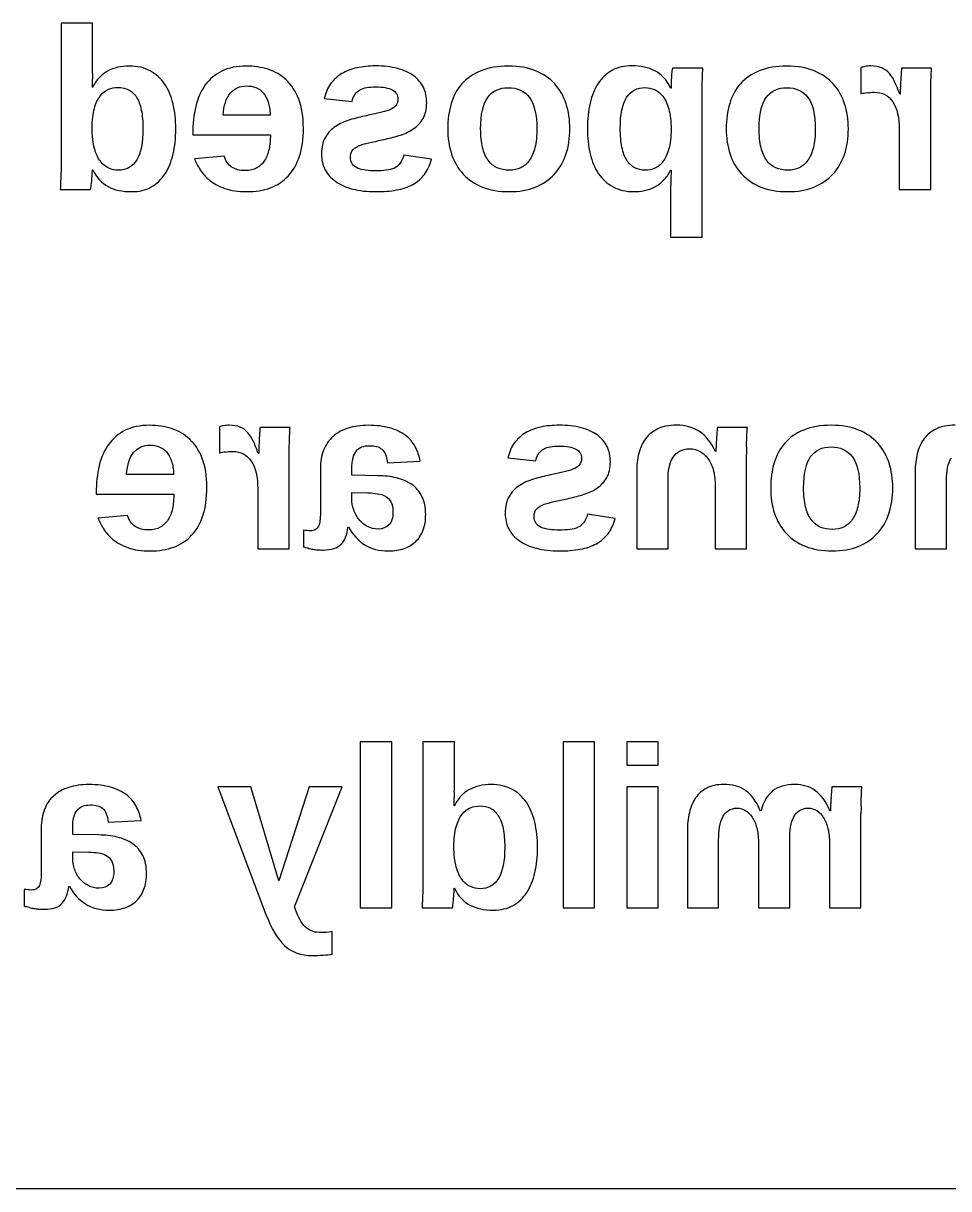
# Model space of a CAD drawing. Header units: millimetres. Extents: x 0 to 290, y 0 to 205.
# Drawn here: x 174.15 to 209.36, y 0 to 44.33 of the extents above; entities that cross this region are included whole.
import ezdxf

# ---------------------------------------------------------------- set-up
doc = ezdxf.new("R2010")
doc.units = ezdxf.units.MM
doc.layers.get('0').update_dxf_attribs({"linetype": 'CONTINUOUS', "true_color": 0x000000})

msp = doc.modelspace()

# ---------------------------------------------------------------- linework, layer by layer
for p, q in [((176.786, 44.334), (175.589, 44.334)), ((175.589, 44.334), (175.589, 39.018)), ((176.786, 42.651), (176.786, 44.334)), ((200.008, 42.622), (198.846, 42.622)), ((206.02, 42.647), (206.02, 41.646)), ((208.707, 42.622), (207.567, 42.622)), ((176.786, 41.893), (176.778, 41.893)), ((198.795, 41.872), (198.778, 41.872)), ((185.601, 41.467), (186.662, 41.357)), ((199.974, 36.204), (199.974, 41.561)), ((207.511, 41.638), (207.494, 41.638)), ((208.673, 38.014), (208.673, 41.539)), ((183.542, 40.837), (181.754, 40.837)), ((180.595, 40.122), (180.595, 40.087)), ((180.595, 40.087), (183.55, 40.087)), ((207.477, 40.275), (207.477, 38.014)), ((181.792, 39.279), (180.663, 39.181)), ((189.681, 39.163), (188.63, 39.321)), ((176.778, 38.763), (176.794, 38.763)), ((198.778, 38.746), (198.803, 38.746)), ((175.555, 38.014), (176.713, 38.014)), ((198.778, 37.971), (198.778, 36.204)), ((207.477, 38.014), (208.673, 38.014)), ((198.778, 36.204), (199.974, 36.204)), ((181.614, 28.981), (181.614, 27.979)), ((184.3, 28.955), (183.16, 28.955)), ((201.699, 28.955), (200.558, 28.955)), ((183.105, 27.971), (183.087, 27.971)), ((200.503, 28.039), (200.485, 28.039)), ((184.267, 24.347), (184.267, 27.873)), ((188.004, 27.613), (189.252, 27.673)), ((192.59, 27.8), (193.65, 27.69)), ((201.665, 24.347), (201.665, 27.924)), ((179.869, 27.171), (178.081, 27.171)), ((185.453, 27.387), (185.453, 25.709)), ((186.65, 27.141), (186.65, 27.375)), ((187.642, 27.124), (186.65, 27.141)), ((197.487, 27.273), (197.487, 24.347)), ((208.083, 27.273), (208.083, 24.347)), ((183.07, 26.609), (183.07, 24.347)), ((198.68, 24.347), (198.68, 26.932)), ((200.468, 26.817), (200.468, 24.347)), ((209.275, 24.347), (209.275, 26.932)), ((176.922, 26.455), (176.922, 26.421)), ((176.922, 26.421), (179.877, 26.421)), ((186.65, 26.481), (187.263, 26.472)), ((186.65, 26.246), (186.65, 26.481)), ((178.119, 25.612), (176.99, 25.514)), ((196.669, 25.497), (195.618, 25.654)), ((184.81, 25.054), (184.81, 24.406)), ((186.501, 25.169), (186.526, 25.169)), ((183.07, 24.347), (184.267, 24.347)), ((197.487, 24.347), (198.68, 24.347)), ((200.468, 24.347), (201.665, 24.347)), ((208.083, 24.347), (209.275, 24.347)), ((188.166, 17), (186.969, 17)), ((186.969, 17), (186.969, 10.68)), ((188.166, 10.68), (188.166, 17)), ((190.551, 17), (189.354, 17)), ((189.354, 17), (189.354, 11.685)), ((190.551, 15.318), (190.551, 17)), ((195.883, 17), (194.687, 17)), ((194.687, 17), (194.687, 10.68)), ((195.883, 10.68), (195.883, 17)), ((198.304, 17), (197.107, 17)), ((197.107, 17), (197.107, 16.118)), ((198.304, 16.118), (198.304, 17)), ((197.107, 16.118), (198.304, 16.118)), ((182.803, 15.289), (181.551, 15.289)), ((181.551, 15.289), (183.374, 10.437)), ((183.867, 11.706), (182.803, 15.289)), ((185.022, 15.289), (183.867, 11.706)), ((184.464, 10.727), (186.286, 15.289)), ((186.286, 15.289), (185.022, 15.289)), ((198.304, 15.289), (197.107, 15.289)), ((197.107, 15.289), (197.107, 10.68)), ((198.304, 10.68), (198.304, 15.289)), ((206.055, 15.289), (204.915, 15.289)), ((190.551, 14.56), (190.543, 14.56)), ((202.219, 14.373), (202.193, 14.373)), ((204.859, 14.373), (204.842, 14.373)), ((206.021, 10.68), (206.021, 14.257)), ((177.383, 13.947), (178.631, 14.006)), ((174.832, 13.721), (174.832, 12.043)), ((176.029, 13.475), (176.029, 13.709)), ((177.021, 13.457), (176.029, 13.475)), ((199.416, 13.606), (199.416, 10.68)), ((200.605, 10.68), (200.605, 13.265)), ((202.121, 13.206), (202.121, 10.68)), ((203.309, 10.68), (203.309, 13.265)), ((204.825, 13.151), (204.825, 10.68)), ((176.029, 12.814), (176.642, 12.805)), ((176.029, 12.579), (176.029, 12.814)), ((174.189, 11.388), (174.189, 10.74)), ((175.879, 11.502), (175.905, 11.502)), ((190.543, 11.43), (190.559, 11.43)), ((184.541, 10.523), (184.464, 10.727)), ((186.969, 10.68), (188.166, 10.68)), ((189.32, 10.68), (190.478, 10.68)), ((194.687, 10.68), (195.883, 10.68)), ((197.107, 10.68), (198.304, 10.68)), ((199.416, 10.68), (200.605, 10.68)), ((202.121, 10.68), (203.309, 10.68)), ((204.825, 10.68), (206.021, 10.68)), ((185.903, 8.926), (185.903, 9.778)), ((285, 0), (5, 0))]:
    msp.add_line(p, q)
for centre, radius, start, end in [((164.324, 42.656), 12.462, 358.9621, 359.9794), ((189.271, 42.204), 12.489, 178.9632, 179.9807), ((225.603, 41.117), 18.101, 176.6638, 177.6015), ((248.217, 39.813), 40.753, 176.2964, 176.6836), ((206.98, 37.307), 4.443, 99.4193, 102.4732), ((170.935, 38.894), 5.845, 354.491, 356.7116), ((201.196, 27.45), 18.101, 176.6638, 177.6015), ((223.81, 26.146), 40.753, 176.2964, 176.6836), ((215.13, 27.612), 14.636, 176.3566, 177.4264), ((182.573, 23.641), 4.443, 99.4193, 102.4732), ((225.287, 27.92), 23.622, 179.2462, 179.9899), ((177.375, -6.566), 31.853, 76.1479, 76.5017), ((185.447, 26.16), 1.854, 256.1081, 261.4706), ((203.036, 14.871), 12.489, 178.9632, 179.9807), ((178.089, 15.323), 12.462, 358.9621, 359.9794), ((219.487, 13.945), 14.636, 176.3566, 177.4264), ((229.643, 14.253), 23.622, 179.2462, 179.9899), ((184.7, 11.561), 5.845, 354.491, 356.7116), ((166.754, -20.233), 31.853, 76.1479, 76.5017), ((174.825, 12.493), 1.854, 256.1081, 261.4706)]:
    msp.add_arc(centre, radius, start, end)
for points in [[(177.744, 42.66), (177.605, 42.628), (177.475, 42.58), (177.356, 42.515)], [(178.179, 42.707), (178.028, 42.707), (177.883, 42.691), (177.744, 42.66)], [(178.973, 42.528), (178.75, 42.647), (178.485, 42.707), (178.179, 42.707)], [(182.635, 42.707), (182.272, 42.707), (181.962, 42.643), (181.705, 42.517)], [(183.461, 42.583), (183.2, 42.665), (182.925, 42.707), (182.635, 42.707)], [(184.153, 42.18), (183.953, 42.366), (183.722, 42.5), (183.461, 42.583)], [(186.849, 42.641), (186.633, 42.594), (186.44, 42.52), (186.27, 42.419)], [(187.547, 42.711), (187.298, 42.711), (187.065, 42.687), (186.849, 42.641)], [(188.384, 42.615), (188.142, 42.679), (187.863, 42.711), (187.547, 42.711)], [(188.995, 42.338), (188.831, 42.459), (188.627, 42.551), (188.384, 42.615)], [(192.615, 42.707), (192.201, 42.707), (191.848, 42.647), (191.555, 42.528)], [(193.642, 42.528), (193.349, 42.647), (193.007, 42.707), (192.615, 42.707)], [(197.304, 42.72), (197.012, 42.72), (196.759, 42.66), (196.546, 42.541)], [(198.182, 42.524), (197.929, 42.654), (197.637, 42.72), (197.304, 42.72)], [(198.846, 42.622), (198.841, 42.602), (198.834, 42.564), (198.827, 42.507)], [(199.985, 42.192), (199.992, 42.376), (200, 42.52), (200.008, 42.622)], [(203.211, 42.707), (202.797, 42.707), (202.444, 42.647), (202.151, 42.528)], [(204.238, 42.528), (203.945, 42.647), (203.603, 42.707), (203.211, 42.707)], [(206.18, 42.692), (206.11, 42.679), (206.057, 42.664), (206.02, 42.647)], [(206.391, 42.711), (206.32, 42.711), (206.249, 42.704), (206.18, 42.692)], [(206.812, 42.636), (206.699, 42.686), (206.558, 42.711), (206.391, 42.711)], [(207.104, 42.423), (207.024, 42.515), (206.926, 42.586), (206.812, 42.636)], [(207.567, 42.622), (207.561, 42.588), (207.555, 42.529), (207.549, 42.445)], [(208.695, 42.445), (208.698, 42.526), (208.702, 42.585), (208.707, 42.622)], [(176.78, 42.019), (176.781, 42.074), (176.782, 42.137), (176.782, 42.208)], [(177.033, 42.264), (176.936, 42.162), (176.854, 42.038), (176.786, 41.893)], [(177.356, 42.515), (177.237, 42.45), (177.129, 42.366), (177.033, 42.264)], [(179.524, 42.032), (179.379, 42.243), (179.196, 42.409), (178.973, 42.528)], [(181.705, 42.517), (181.448, 42.391), (181.237, 42.214), (181.073, 41.987)], [(184.631, 41.45), (184.513, 41.751), (184.354, 41.994), (184.153, 42.18)], [(186.27, 42.419), (186.099, 42.319), (185.957, 42.19), (185.842, 42.034)], [(189.37, 41.899), (189.285, 42.071), (189.16, 42.217), (188.995, 42.338)], [(191.555, 42.528), (191.263, 42.409), (191.024, 42.243), (190.838, 42.032)], [(194.37, 42.03), (194.177, 42.242), (193.934, 42.409), (193.642, 42.528)], [(196.546, 42.541), (196.333, 42.421), (196.158, 42.256), (196.02, 42.046)], [(198.778, 41.872), (198.633, 42.176), (198.435, 42.393), (198.182, 42.524)], [(198.81, 42.311), (198.805, 42.237), (198.802, 42.16), (198.799, 42.081)], [(198.827, 42.507), (198.82, 42.45), (198.814, 42.385), (198.81, 42.311)], [(199.974, 41.561), (199.974, 41.797), (199.978, 42.007), (199.985, 42.192)], [(202.151, 42.528), (201.859, 42.409), (201.62, 42.243), (201.434, 42.032)], [(204.966, 42.03), (204.773, 42.242), (204.53, 42.409), (204.238, 42.528)], [(207.315, 42.087), (207.255, 42.219), (207.185, 42.331), (207.104, 42.423)], [(208.676, 41.855), (208.677, 41.965), (208.68, 42.071), (208.684, 42.172)], [(208.684, 42.172), (208.689, 42.273), (208.692, 42.364), (208.695, 42.445)], [(176.778, 41.893), (176.778, 41.922), (176.778, 41.964), (176.78, 42.019)], [(177.078, 41.576), (177.17, 41.694), (177.275, 41.776), (177.393, 41.823)], [(177.393, 41.823), (177.511, 41.87), (177.631, 41.893), (177.753, 41.893)], [(177.753, 41.893), (177.906, 41.893), (178.042, 41.863), (178.159, 41.804)], [(178.159, 41.804), (178.277, 41.744), (178.377, 41.65), (178.457, 41.523)], [(179.846, 41.276), (179.776, 41.568), (179.669, 41.82), (179.524, 42.032)], [(181.073, 41.987), (180.908, 41.759), (180.787, 41.488), (180.71, 41.171)], [(181.754, 40.837), (181.776, 41.209), (181.866, 41.488), (182.022, 41.674)], [(182.022, 41.674), (182.178, 41.86), (182.388, 41.952), (182.652, 41.952)], [(182.652, 41.952), (182.774, 41.952), (182.888, 41.932), (182.995, 41.891)], [(182.995, 41.891), (183.102, 41.85), (183.194, 41.785), (183.272, 41.695)], [(183.272, 41.695), (183.35, 41.606), (183.413, 41.49), (183.461, 41.348)], [(185.842, 42.034), (185.727, 41.877), (185.647, 41.688), (185.601, 41.467)], [(186.769, 41.631), (186.82, 41.704), (186.883, 41.761), (186.958, 41.804)], [(186.958, 41.804), (187.033, 41.846), (187.121, 41.875), (187.22, 41.891)], [(187.22, 41.891), (187.319, 41.907), (187.428, 41.915), (187.547, 41.915)], [(187.547, 41.915), (187.831, 41.915), (188.044, 41.878), (188.187, 41.806)], [(188.187, 41.806), (188.329, 41.733), (188.4, 41.612), (188.4, 41.441)], [(189.498, 41.314), (189.498, 41.532), (189.456, 41.728), (189.37, 41.899)], [(190.838, 42.032), (190.652, 41.82), (190.516, 41.569), (190.429, 41.278)], [(191.82, 41.514), (191.998, 41.761), (192.258, 41.885), (192.599, 41.885)], [(192.599, 41.885), (192.95, 41.885), (193.22, 41.76), (193.407, 41.51)], [(194.802, 41.274), (194.707, 41.565), (194.563, 41.817), (194.37, 42.03)], [(196.02, 42.046), (195.883, 41.837), (195.781, 41.586), (195.714, 41.295)], [(197.1, 41.508), (197.259, 41.762), (197.496, 41.889), (197.811, 41.889)], [(197.811, 41.889), (197.93, 41.889), (198.049, 41.864), (198.167, 41.814)], [(198.167, 41.814), (198.284, 41.765), (198.39, 41.68), (198.482, 41.559)], [(198.799, 42.081), (198.796, 42.001), (198.795, 41.932), (198.795, 41.872)], [(201.434, 42.032), (201.248, 41.82), (201.111, 41.569), (201.025, 41.278)], [(202.415, 41.514), (202.594, 41.761), (202.854, 41.885), (203.195, 41.885)], [(203.195, 41.885), (203.546, 41.885), (203.816, 41.76), (204.003, 41.51)], [(205.398, 41.274), (205.303, 41.565), (205.159, 41.817), (204.966, 42.03)], [(206.253, 41.691), (206.331, 41.704), (206.424, 41.71), (206.531, 41.71)], [(206.531, 41.71), (206.83, 41.71), (207.062, 41.59), (207.228, 41.348)], [(207.494, 41.638), (207.434, 41.805), (207.374, 41.955), (207.315, 42.087)], [(207.518, 41.874), (207.514, 41.776), (207.511, 41.698), (207.511, 41.638)], [(208.673, 41.539), (208.673, 41.639), (208.674, 41.744), (208.676, 41.855)], [(176.854, 41.099), (176.911, 41.299), (176.985, 41.458), (177.078, 41.576)], [(178.457, 41.523), (178.538, 41.395), (178.599, 41.232), (178.64, 41.033)], [(179.95, 40.313), (179.95, 40.663), (179.915, 40.984), (179.846, 41.276)], [(183.461, 41.348), (183.51, 41.206), (183.537, 41.036), (183.542, 40.837)], [(184.807, 40.339), (184.807, 40.779), (184.748, 41.149), (184.631, 41.45)], [(186.662, 41.357), (186.682, 41.468), (186.717, 41.559), (186.769, 41.631)], [(188.4, 41.441), (188.4, 41.336), (188.37, 41.253), (188.312, 41.19)], [(189.362, 40.716), (189.453, 40.873), (189.498, 41.072), (189.498, 41.314)], [(190.429, 41.278), (190.342, 40.987), (190.298, 40.668), (190.298, 40.322)], [(191.551, 40.322), (191.551, 40.87), (191.641, 41.267), (191.82, 41.514)], [(193.407, 41.51), (193.595, 41.26), (193.688, 40.864), (193.688, 40.322)], [(194.945, 40.322), (194.945, 40.666), (194.898, 40.983), (194.802, 41.274)], [(195.714, 41.295), (195.647, 41.004), (195.614, 40.685), (195.614, 40.339)], [(196.862, 40.339), (196.862, 40.864), (196.941, 41.254), (197.1, 41.508)], [(198.482, 41.559), (198.574, 41.438), (198.649, 41.277), (198.708, 41.073)], [(201.025, 41.278), (200.938, 40.987), (200.894, 40.668), (200.894, 40.322)], [(202.147, 40.322), (202.147, 40.87), (202.237, 41.267), (202.415, 41.514)], [(204.003, 41.51), (204.19, 41.26), (204.284, 40.864), (204.284, 40.322)], [(205.541, 40.322), (205.541, 40.666), (205.493, 40.983), (205.398, 41.274)], [(207.228, 41.348), (207.394, 41.107), (207.477, 40.75), (207.477, 40.275)], [(176.769, 40.343), (176.769, 40.647), (176.797, 40.899), (176.854, 41.099)], [(178.64, 41.033), (178.681, 40.835), (178.702, 40.595), (178.702, 40.313)], [(180.71, 41.171), (180.633, 40.855), (180.595, 40.505), (180.595, 40.122)], [(187.207, 40.82), (186.994, 40.774), (186.784, 40.721), (186.578, 40.66)], [(187.686, 40.929), (187.54, 40.899), (187.38, 40.863), (187.207, 40.82)], [(188.065, 41.035), (187.958, 40.994), (187.832, 40.959), (187.686, 40.929)], [(188.312, 41.19), (188.254, 41.128), (188.172, 41.076), (188.065, 41.035)], [(198.708, 41.073), (198.766, 40.87), (198.795, 40.614), (198.795, 40.305)], [(186.029, 40.409), (185.869, 40.303), (185.74, 40.166), (185.642, 39.998)], [(186.578, 40.66), (186.373, 40.599), (186.19, 40.515), (186.029, 40.409)], [(189.004, 40.326), (189.152, 40.429), (189.271, 40.558), (189.362, 40.716)], [(176.856, 39.574), (176.798, 39.78), (176.769, 40.036), (176.769, 40.343)], [(178.702, 40.313), (178.702, 39.269), (178.388, 38.746), (177.761, 38.746)], [(179.85, 39.362), (179.917, 39.653), (179.95, 39.97), (179.95, 40.313)], [(183.55, 40.087), (183.55, 39.894), (183.533, 39.715), (183.499, 39.549)], [(184.658, 39.276), (184.758, 39.579), (184.807, 39.933), (184.807, 40.339)], [(185.642, 39.998), (185.544, 39.831), (185.495, 39.618), (185.495, 39.36)], [(187.409, 39.817), (187.572, 39.85), (187.746, 39.888), (187.931, 39.93)], [(187.931, 39.93), (188.124, 39.973), (188.314, 40.024), (188.502, 40.084)], [(188.502, 40.084), (188.689, 40.143), (188.857, 40.224), (189.004, 40.326)], [(190.298, 40.322), (190.298, 39.97), (190.347, 39.648), (190.446, 39.355)], [(191.623, 39.611), (191.575, 39.809), (191.551, 40.046), (191.551, 40.322)], [(193.688, 40.322), (193.688, 40.046), (193.664, 39.809), (193.614, 39.611)], [(194.796, 39.349), (194.896, 39.643), (194.945, 39.967), (194.945, 40.322)], [(195.614, 40.339), (195.614, 39.99), (195.648, 39.668), (195.718, 39.372)], [(196.925, 39.619), (196.883, 39.821), (196.862, 40.061), (196.862, 40.339)], [(198.795, 40.305), (198.795, 40.004), (198.767, 39.753), (198.71, 39.553)], [(200.894, 40.322), (200.894, 39.97), (200.943, 39.648), (201.041, 39.355)], [(202.219, 39.611), (202.171, 39.809), (202.147, 40.046), (202.147, 40.322)], [(204.284, 40.322), (204.284, 40.046), (204.259, 39.809), (204.21, 39.611)], [(205.392, 39.349), (205.491, 39.643), (205.541, 39.967), (205.541, 40.322)], [(177.084, 39.083), (176.99, 39.205), (176.914, 39.368), (176.856, 39.574)], [(183.499, 39.549), (183.465, 39.382), (183.41, 39.239), (183.333, 39.118)], [(186.594, 39.248), (186.594, 39.367), (186.629, 39.462), (186.698, 39.532)], [(186.698, 39.532), (186.768, 39.602), (186.863, 39.659), (186.983, 39.703)], [(186.983, 39.703), (187.104, 39.746), (187.246, 39.785), (187.409, 39.817)], [(191.836, 39.121), (191.742, 39.249), (191.671, 39.412), (191.623, 39.611)], [(193.614, 39.611), (193.565, 39.412), (193.495, 39.249), (193.404, 39.121)], [(197.111, 39.123), (197.03, 39.252), (196.968, 39.418), (196.925, 39.619)], [(198.71, 39.553), (198.653, 39.353), (198.578, 39.194), (198.486, 39.075)], [(202.432, 39.121), (202.338, 39.249), (202.267, 39.412), (202.219, 39.611)], [(204.21, 39.611), (204.161, 39.412), (204.09, 39.249), (203.999, 39.121)], [(175.589, 39.018), (175.589, 38.794), (175.585, 38.595), (175.576, 38.42)], [(177.403, 38.823), (177.284, 38.874), (177.177, 38.961), (177.084, 39.083)], [(179.543, 38.606), (179.681, 38.819), (179.783, 39.071), (179.85, 39.362)], [(180.663, 39.181), (180.714, 39.05), (180.786, 38.911), (180.878, 38.763)], [(182.077, 38.863), (181.944, 38.953), (181.849, 39.092), (181.792, 39.279)], [(183.333, 39.118), (183.257, 38.998), (183.157, 38.903), (183.035, 38.833)], [(184.228, 38.523), (184.415, 38.723), (184.559, 38.974), (184.658, 39.276)], [(185.495, 39.36), (185.495, 39.138), (185.541, 38.939), (185.634, 38.763)], [(186.666, 38.987), (186.618, 39.056), (186.594, 39.143), (186.594, 39.248)], [(188.63, 39.321), (188.595, 39.193), (188.549, 39.09), (188.489, 39.01)], [(189.412, 38.584), (189.532, 38.741), (189.621, 38.934), (189.681, 39.163)], [(190.446, 39.355), (190.544, 39.062), (190.691, 38.81), (190.887, 38.599)], [(192.183, 38.838), (192.045, 38.899), (191.93, 38.993), (191.836, 39.121)], [(193.404, 39.121), (193.313, 38.993), (193.203, 38.899), (193.076, 38.838)], [(194.355, 38.593), (194.55, 38.803), (194.697, 39.055), (194.796, 39.349)], [(195.718, 39.372), (195.787, 39.077), (195.895, 38.823), (196.039, 38.61)], [(197.411, 38.838), (197.292, 38.899), (197.192, 38.994), (197.111, 39.123)], [(198.486, 39.075), (198.394, 38.955), (198.289, 38.871), (198.173, 38.821)], [(201.041, 39.355), (201.139, 39.062), (201.286, 38.81), (201.482, 38.599)], [(202.779, 38.838), (202.641, 38.899), (202.525, 38.993), (202.432, 39.121)], [(203.999, 39.121), (203.909, 38.993), (203.799, 38.899), (203.671, 38.838)], [(204.951, 38.593), (205.145, 38.803), (205.292, 39.055), (205.392, 39.349)], [(176.771, 38.559), (176.776, 38.636), (176.778, 38.704), (176.778, 38.763)], [(176.794, 38.763), (176.933, 38.465), (177.127, 38.252), (177.376, 38.123)], [(177.761, 38.746), (177.642, 38.746), (177.522, 38.772), (177.403, 38.823)], [(179.019, 38.108), (179.231, 38.227), (179.406, 38.393), (179.543, 38.606)], [(180.878, 38.763), (180.971, 38.616), (181.094, 38.48), (181.247, 38.357)], [(182.593, 38.729), (182.382, 38.729), (182.21, 38.774), (182.077, 38.863)], [(183.035, 38.833), (182.913, 38.764), (182.766, 38.729), (182.593, 38.729)], [(185.634, 38.763), (185.726, 38.587), (185.86, 38.437), (186.036, 38.314)], [(186.869, 38.825), (186.782, 38.863), (186.715, 38.917), (186.666, 38.987)], [(187.175, 38.744), (187.057, 38.76), (186.955, 38.787), (186.869, 38.825)], [(187.556, 38.721), (187.42, 38.721), (187.293, 38.729), (187.175, 38.744)], [(187.958, 38.742), (187.84, 38.728), (187.706, 38.721), (187.556, 38.721)], [(188.267, 38.827), (188.179, 38.784), (188.076, 38.756), (187.958, 38.742)], [(188.489, 39.01), (188.429, 38.93), (188.355, 38.869), (188.267, 38.827)], [(188.968, 38.203), (189.145, 38.301), (189.293, 38.428), (189.412, 38.584)], [(190.887, 38.599), (191.082, 38.388), (191.327, 38.224), (191.619, 38.106)], [(192.654, 38.746), (192.478, 38.746), (192.321, 38.777), (192.183, 38.838)], [(193.076, 38.838), (192.948, 38.777), (192.807, 38.746), (192.654, 38.746)], [(193.633, 38.103), (193.92, 38.219), (194.161, 38.382), (194.355, 38.593)], [(196.039, 38.61), (196.184, 38.397), (196.368, 38.23), (196.591, 38.11)], [(197.82, 38.746), (197.667, 38.746), (197.531, 38.777), (197.411, 38.838)], [(198.173, 38.821), (198.057, 38.771), (197.939, 38.746), (197.82, 38.746)], [(198.512, 38.361), (198.616, 38.465), (198.704, 38.593), (198.778, 38.746)], [(198.795, 38.64), (198.792, 38.583), (198.789, 38.517), (198.786, 38.441)], [(198.803, 38.746), (198.801, 38.732), (198.798, 38.697), (198.795, 38.64)], [(201.482, 38.599), (201.678, 38.388), (201.922, 38.224), (202.215, 38.106)], [(203.25, 38.746), (203.073, 38.746), (202.916, 38.777), (202.779, 38.838)], [(203.671, 38.838), (203.544, 38.777), (203.403, 38.746), (203.25, 38.746)], [(204.229, 38.103), (204.516, 38.219), (204.756, 38.382), (204.951, 38.593)], [(175.576, 38.42), (175.568, 38.246), (175.561, 38.11), (175.555, 38.014)], [(176.713, 38.014), (176.719, 38.036), (176.725, 38.077), (176.732, 38.135)], [(176.732, 38.135), (176.739, 38.193), (176.747, 38.259), (176.754, 38.333)], [(181.247, 38.357), (181.4, 38.233), (181.591, 38.131), (181.82, 38.05)], [(183.549, 38.076), (183.814, 38.173), (184.041, 38.322), (184.228, 38.523)], [(186.036, 38.314), (186.212, 38.191), (186.427, 38.096), (186.683, 38.029)], [(188.348, 37.993), (188.584, 38.035), (188.791, 38.106), (188.968, 38.203)], [(198.173, 38.11), (198.296, 38.174), (198.408, 38.258), (198.512, 38.361)], [(198.78, 38.203), (198.778, 38.12), (198.778, 38.042), (198.778, 37.971)], [(198.786, 38.441), (198.783, 38.366), (198.781, 38.287), (198.78, 38.203)], [(177.376, 38.123), (177.624, 37.993), (177.922, 37.929), (178.268, 37.929)], [(178.268, 37.929), (178.557, 37.929), (178.808, 37.988), (179.019, 38.108)], [(181.82, 38.05), (182.048, 37.969), (182.326, 37.929), (182.652, 37.929)], [(182.652, 37.929), (182.985, 37.929), (183.283, 37.978), (183.549, 38.076)], [(186.683, 38.029), (186.938, 37.962), (187.229, 37.929), (187.556, 37.929)], [(187.556, 37.929), (187.849, 37.929), (188.113, 37.95), (188.348, 37.993)], [(191.619, 38.106), (191.911, 37.988), (192.252, 37.929), (192.641, 37.929)], [(192.641, 37.929), (193.015, 37.929), (193.346, 37.987), (193.633, 38.103)], [(196.591, 38.11), (196.814, 37.989), (197.077, 37.929), (197.381, 37.929)], [(197.381, 37.929), (197.517, 37.929), (197.653, 37.943), (197.787, 37.971)], [(197.787, 37.971), (197.922, 38), (198.051, 38.046), (198.173, 38.11)], [(202.215, 38.106), (202.507, 37.988), (202.848, 37.929), (203.237, 37.929)], [(203.237, 37.929), (203.611, 37.929), (203.942, 37.987), (204.229, 38.103)], [(178.032, 28.85), (177.775, 28.724), (177.564, 28.547), (177.4, 28.32)], [(178.962, 29.04), (178.599, 29.04), (178.289, 28.977), (178.032, 28.85)], [(179.788, 28.916), (179.528, 28.999), (179.252, 29.04), (178.962, 29.04)], [(180.48, 28.514), (180.28, 28.7), (180.049, 28.834), (179.788, 28.916)], [(181.773, 29.025), (181.704, 29.013), (181.65, 28.998), (181.614, 28.981)], [(181.985, 29.044), (181.913, 29.044), (181.843, 29.038), (181.773, 29.025)], [(182.406, 28.969), (182.292, 29.019), (182.152, 29.044), (181.985, 29.044)], [(182.697, 28.756), (182.617, 28.849), (182.52, 28.92), (182.406, 28.969)], [(183.16, 28.955), (183.154, 28.921), (183.148, 28.862), (183.143, 28.778)], [(184.288, 28.778), (184.291, 28.859), (184.295, 28.918), (184.3, 28.955)], [(186.505, 28.934), (186.281, 28.863), (186.091, 28.757), (185.935, 28.616)], [(187.271, 29.04), (186.985, 29.04), (186.729, 29.005), (186.505, 28.934)], [(188.096, 28.94), (187.862, 29.007), (187.587, 29.04), (187.271, 29.04)], [(188.687, 28.657), (188.527, 28.779), (188.33, 28.873), (188.096, 28.94)], [(193.838, 28.974), (193.622, 28.927), (193.428, 28.854), (193.258, 28.753)], [(194.536, 29.044), (194.286, 29.044), (194.053, 29.021), (193.838, 28.974)], [(195.373, 28.948), (195.13, 29.012), (194.851, 29.044), (194.536, 29.044)], [(195.984, 28.672), (195.819, 28.792), (195.615, 28.885), (195.373, 28.948)], [(198.298, 28.908), (198.107, 28.818), (197.951, 28.693), (197.83, 28.534)], [(199.004, 29.044), (198.725, 29.044), (198.49, 28.999), (198.298, 28.908)], [(199.876, 28.805), (199.632, 28.965), (199.342, 29.044), (199.004, 29.044)], [(200.558, 28.955), (200.552, 28.921), (200.546, 28.866), (200.541, 28.791)], [(201.686, 28.787), (201.689, 28.862), (201.693, 28.918), (201.699, 28.955)], [(203.842, 28.861), (203.549, 28.742), (203.31, 28.576), (203.124, 28.365)], [(204.901, 29.04), (204.487, 29.04), (204.134, 28.98), (203.842, 28.861)], [(205.928, 28.861), (205.635, 28.98), (205.293, 29.04), (204.901, 29.04)], [(206.656, 28.363), (206.463, 28.576), (206.221, 28.742), (205.928, 28.861)], [(208.894, 28.908), (208.703, 28.818), (208.547, 28.693), (208.426, 28.534)], [(209.599, 29.044), (209.321, 29.044), (209.086, 28.999), (208.894, 28.908)], [(180.958, 27.783), (180.84, 28.084), (180.681, 28.328), (180.48, 28.514)], [(182.908, 28.42), (182.848, 28.552), (182.778, 28.664), (182.697, 28.756)], [(183.087, 27.971), (183.027, 28.139), (182.968, 28.288), (182.908, 28.42)], [(184.269, 28.188), (184.27, 28.299), (184.273, 28.405), (184.277, 28.505)], [(184.277, 28.505), (184.282, 28.606), (184.285, 28.697), (184.288, 28.778)], [(185.935, 28.616), (185.779, 28.476), (185.659, 28.303), (185.577, 28.099)], [(189.064, 28.224), (188.973, 28.391), (188.848, 28.535), (188.687, 28.657)], [(193.258, 28.753), (193.088, 28.652), (192.945, 28.523), (192.83, 28.367)], [(196.359, 28.233), (196.274, 28.404), (196.149, 28.551), (195.984, 28.672)], [(197.83, 28.534), (197.71, 28.374), (197.622, 28.187), (197.568, 27.971)], [(200.485, 28.039), (200.323, 28.391), (200.12, 28.646), (199.876, 28.805)], [(200.541, 28.791), (200.535, 28.716), (200.53, 28.633), (200.524, 28.542)], [(201.667, 28.231), (201.668, 28.335), (201.671, 28.436), (201.676, 28.531)], [(201.676, 28.531), (201.68, 28.626), (201.684, 28.712), (201.686, 28.787)], [(208.426, 28.534), (208.306, 28.374), (208.218, 28.187), (208.164, 27.971)], [(177.4, 28.32), (177.235, 28.093), (177.114, 27.821), (177.037, 27.504)], [(178.081, 27.171), (178.103, 27.543), (178.193, 27.822), (178.349, 28.007)], [(178.349, 28.007), (178.505, 28.193), (178.715, 28.286), (178.979, 28.286)], [(178.979, 28.286), (179.101, 28.286), (179.215, 28.265), (179.322, 28.224)], [(179.322, 28.224), (179.429, 28.184), (179.521, 28.118), (179.599, 28.029)], [(179.599, 28.029), (179.677, 27.939), (179.74, 27.823), (179.788, 27.681)], [(181.846, 28.024), (181.924, 28.037), (182.017, 28.044), (182.125, 28.044)], [(182.125, 28.044), (182.423, 28.044), (182.655, 27.923), (182.821, 27.682)], [(183.111, 28.208), (183.107, 28.11), (183.105, 28.031), (183.105, 27.971)], [(184.267, 27.873), (184.267, 27.972), (184.267, 28.077), (184.269, 28.188)], [(185.577, 28.099), (185.494, 27.894), (185.453, 27.657), (185.453, 27.387)], [(186.694, 27.795), (186.724, 27.907), (186.767, 27.998), (186.824, 28.069)], [(186.824, 28.069), (186.881, 28.14), (186.951, 28.19), (187.035, 28.22)], [(187.035, 28.22), (187.119, 28.25), (187.215, 28.265), (187.322, 28.265)], [(187.322, 28.265), (187.422, 28.265), (187.511, 28.255), (187.589, 28.235)], [(187.589, 28.235), (187.667, 28.215), (187.734, 28.18), (187.791, 28.13)], [(187.791, 28.13), (187.848, 28.081), (187.894, 28.014), (187.929, 27.931)], [(187.929, 27.931), (187.965, 27.847), (187.99, 27.741), (188.004, 27.613)], [(189.252, 27.673), (189.218, 27.874), (189.155, 28.058), (189.064, 28.224)], [(192.83, 28.367), (192.716, 28.211), (192.635, 28.022), (192.59, 27.8)], [(193.65, 27.69), (193.67, 27.801), (193.706, 27.893), (193.757, 27.965)], [(193.757, 27.965), (193.808, 28.037), (193.871, 28.094), (193.946, 28.137)], [(193.946, 28.137), (194.022, 28.18), (194.109, 28.209), (194.208, 28.224)], [(194.208, 28.224), (194.307, 28.24), (194.416, 28.248), (194.536, 28.248)], [(194.536, 28.248), (194.82, 28.248), (195.033, 28.212), (195.175, 28.139)], [(195.175, 28.139), (195.317, 28.067), (195.388, 27.945), (195.388, 27.775)], [(196.486, 27.647), (196.486, 27.866), (196.444, 28.061), (196.359, 28.233)], [(197.568, 27.971), (197.514, 27.755), (197.487, 27.522), (197.487, 27.273)], [(198.863, 27.807), (198.928, 27.914), (199.013, 27.997), (199.118, 28.056)], [(199.118, 28.056), (199.223, 28.116), (199.351, 28.146), (199.501, 28.146)], [(199.501, 28.146), (199.646, 28.146), (199.778, 28.114), (199.896, 28.05)], [(199.896, 28.05), (200.014, 27.986), (200.115, 27.895), (200.2, 27.777)], [(200.509, 28.269), (200.505, 28.178), (200.503, 28.101), (200.503, 28.039)], [(203.124, 28.365), (202.938, 28.153), (202.802, 27.902), (202.715, 27.611)], [(204.106, 27.848), (204.285, 28.095), (204.544, 28.218), (204.885, 28.218)], [(204.885, 28.218), (205.237, 28.218), (205.506, 28.093), (205.693, 27.843)], [(207.088, 27.607), (206.993, 27.898), (206.849, 28.15), (206.656, 28.363)], [(208.164, 27.971), (208.11, 27.755), (208.083, 27.522), (208.083, 27.273)], [(177.037, 27.504), (176.96, 27.188), (176.922, 26.838), (176.922, 26.455)], [(179.788, 27.681), (179.837, 27.539), (179.864, 27.369), (179.869, 27.171)], [(181.134, 26.672), (181.134, 27.112), (181.075, 27.483), (180.958, 27.783)], [(182.821, 27.682), (182.987, 27.441), (183.07, 27.083), (183.07, 26.609)], [(186.65, 27.375), (186.65, 27.543), (186.665, 27.683), (186.694, 27.795)], [(195.3, 27.524), (195.242, 27.462), (195.16, 27.41), (195.053, 27.369)], [(195.388, 27.775), (195.388, 27.67), (195.359, 27.586), (195.3, 27.524)], [(196.35, 27.049), (196.441, 27.207), (196.486, 27.406), (196.486, 27.647)], [(198.722, 27.424), (198.75, 27.573), (198.797, 27.7), (198.863, 27.807)], [(200.2, 27.777), (200.285, 27.66), (200.351, 27.519), (200.398, 27.356)], [(202.715, 27.611), (202.628, 27.32), (202.585, 27.002), (202.585, 26.656)], [(203.838, 26.656), (203.838, 27.203), (203.927, 27.601), (204.106, 27.848)], [(205.693, 27.843), (205.881, 27.593), (205.974, 27.197), (205.974, 26.656)], [(207.231, 26.656), (207.231, 26.999), (207.184, 27.316), (207.088, 27.607)], [(209.318, 27.424), (209.346, 27.573), (209.393, 27.7), (209.458, 27.807)], [(188.348, 27.041), (188.127, 27.093), (187.892, 27.121), (187.642, 27.124)], [(194.195, 27.153), (193.982, 27.108), (193.772, 27.054), (193.567, 26.993)], [(194.674, 27.262), (194.528, 27.233), (194.368, 27.196), (194.195, 27.153)], [(195.053, 27.369), (194.947, 27.327), (194.82, 27.292), (194.674, 27.262)], [(195.992, 26.66), (196.14, 26.762), (196.259, 26.892), (196.35, 27.049)], [(198.68, 26.932), (198.68, 27.111), (198.694, 27.275), (198.722, 27.424)], [(200.398, 27.356), (200.445, 27.192), (200.468, 27.013), (200.468, 26.817)], [(209.275, 26.932), (209.275, 27.111), (209.29, 27.275), (209.318, 27.424)], [(180.985, 25.61), (181.085, 25.912), (181.134, 26.266), (181.134, 26.672)], [(188.928, 26.79), (188.763, 26.905), (188.57, 26.989), (188.348, 27.041)], [(189.318, 26.338), (189.223, 26.524), (189.093, 26.674), (188.928, 26.79)], [(193.017, 26.743), (192.857, 26.636), (192.728, 26.499), (192.63, 26.332)], [(193.567, 26.993), (193.361, 26.932), (193.178, 26.849), (193.017, 26.743)], [(195.49, 26.417), (195.677, 26.477), (195.845, 26.558), (195.992, 26.66)], [(202.585, 26.656), (202.585, 26.303), (202.634, 25.981), (202.732, 25.688)], [(203.91, 25.944), (203.862, 26.142), (203.838, 26.38), (203.838, 26.656)], [(205.974, 26.656), (205.974, 26.38), (205.95, 26.142), (205.9, 25.944)], [(207.082, 25.682), (207.182, 25.976), (207.231, 26.301), (207.231, 26.656)], [(179.877, 26.421), (179.877, 26.228), (179.86, 26.048), (179.826, 25.882)], [(186.722, 25.821), (186.674, 25.96), (186.65, 26.101), (186.65, 26.246)], [(187.263, 26.472), (187.391, 26.466), (187.512, 26.456), (187.627, 26.44)], [(187.627, 26.44), (187.742, 26.424), (187.843, 26.392), (187.929, 26.342)], [(187.929, 26.342), (188.016, 26.292), (188.085, 26.221), (188.136, 26.127)], [(189.46, 25.65), (189.46, 25.923), (189.413, 26.152), (189.318, 26.338)], [(192.63, 26.332), (192.532, 26.164), (192.483, 25.951), (192.483, 25.693)], [(194.397, 26.151), (194.56, 26.184), (194.734, 26.221), (194.919, 26.263)], [(194.919, 26.263), (195.112, 26.306), (195.303, 26.357), (195.49, 26.417)], [(179.826, 25.882), (179.792, 25.716), (179.737, 25.572), (179.66, 25.452)], [(186.924, 25.452), (186.838, 25.559), (186.77, 25.682), (186.722, 25.821)], [(188.213, 25.744), (188.213, 25.525), (188.162, 25.363), (188.061, 25.256)], [(188.136, 26.127), (188.187, 26.033), (188.213, 25.906), (188.213, 25.744)], [(193.582, 25.582), (193.582, 25.701), (193.617, 25.795), (193.686, 25.865)], [(193.686, 25.865), (193.756, 25.935), (193.851, 25.992), (193.971, 26.036)], [(193.971, 26.036), (194.092, 26.08), (194.234, 26.118), (194.397, 26.151)], [(204.122, 25.454), (204.028, 25.582), (203.958, 25.745), (203.91, 25.944)], [(205.9, 25.944), (205.851, 25.745), (205.781, 25.582), (205.69, 25.454)], [(176.99, 25.514), (177.041, 25.383), (177.113, 25.244), (177.205, 25.097)], [(178.404, 25.197), (178.271, 25.286), (178.176, 25.425), (178.119, 25.612)], [(179.66, 25.452), (179.584, 25.331), (179.484, 25.236), (179.362, 25.167)], [(180.555, 24.856), (180.742, 25.056), (180.886, 25.308), (180.985, 25.61)], [(185.438, 25.42), (185.429, 25.335), (185.41, 25.263), (185.383, 25.205)], [(185.453, 25.709), (185.453, 25.602), (185.448, 25.505), (185.438, 25.42)], [(187.242, 25.194), (187.117, 25.26), (187.011, 25.346), (186.924, 25.452)], [(189.362, 25.058), (189.428, 25.231), (189.46, 25.429), (189.46, 25.65)], [(192.483, 25.693), (192.483, 25.472), (192.53, 25.273), (192.622, 25.097)], [(193.655, 25.32), (193.606, 25.389), (193.582, 25.477), (193.582, 25.582)], [(193.857, 25.159), (193.77, 25.197), (193.703, 25.25), (193.655, 25.32)], [(195.477, 25.343), (195.418, 25.264), (195.344, 25.203), (195.255, 25.16)], [(195.618, 25.654), (195.584, 25.527), (195.537, 25.423), (195.477, 25.343)], [(196.401, 24.918), (196.52, 25.074), (196.609, 25.267), (196.669, 25.497)], [(202.732, 25.688), (202.83, 25.396), (202.977, 25.144), (203.173, 24.933)], [(204.469, 25.171), (204.331, 25.232), (204.216, 25.327), (204.122, 25.454)], [(205.69, 25.454), (205.599, 25.327), (205.49, 25.232), (205.362, 25.171)], [(206.641, 24.926), (206.836, 25.136), (206.983, 25.388), (207.082, 25.682)], [(177.205, 25.097), (177.298, 24.949), (177.421, 24.814), (177.574, 24.69)], [(178.92, 25.062), (178.709, 25.062), (178.537, 25.107), (178.404, 25.197)], [(179.362, 25.167), (179.24, 25.097), (179.093, 25.062), (178.92, 25.062)], [(179.876, 24.409), (180.141, 24.507), (180.368, 24.656), (180.555, 24.856)], [(185.074, 25.029), (184.983, 25.029), (184.896, 25.037), (184.81, 25.054)], [(185.268, 25.073), (185.218, 25.044), (185.154, 25.029), (185.074, 25.029)], [(185.383, 25.205), (185.355, 25.147), (185.317, 25.103), (185.268, 25.073)], [(186.243, 24.517), (186.386, 24.665), (186.472, 24.882), (186.501, 25.169)], [(186.526, 25.169), (186.685, 24.882), (186.889, 24.659), (187.137, 24.5)], [(187.659, 25.096), (187.505, 25.096), (187.366, 25.129), (187.242, 25.194)], [(188.061, 25.256), (187.96, 25.149), (187.826, 25.096), (187.659, 25.096)], [(189.081, 24.622), (189.203, 24.74), (189.297, 24.885), (189.362, 25.058)], [(192.622, 25.097), (192.714, 24.921), (192.848, 24.771), (193.024, 24.648)], [(194.164, 25.078), (194.046, 25.093), (193.943, 25.12), (193.857, 25.159)], [(194.545, 25.054), (194.408, 25.054), (194.281, 25.062), (194.164, 25.078)], [(194.946, 25.075), (194.828, 25.061), (194.695, 25.054), (194.545, 25.054)], [(195.255, 25.16), (195.167, 25.117), (195.064, 25.089), (194.946, 25.075)], [(195.956, 24.537), (196.133, 24.634), (196.281, 24.761), (196.401, 24.918)], [(203.173, 24.933), (203.369, 24.721), (203.613, 24.557), (203.905, 24.439)], [(204.94, 25.08), (204.764, 25.08), (204.607, 25.11), (204.469, 25.171)], [(205.362, 25.171), (205.234, 25.11), (205.094, 25.08), (204.94, 25.08)], [(205.919, 24.436), (206.206, 24.553), (206.447, 24.716), (206.641, 24.926)], [(177.574, 24.69), (177.727, 24.566), (177.918, 24.464), (178.147, 24.383)], [(178.979, 24.262), (179.312, 24.262), (179.61, 24.311), (179.876, 24.409)], [(185.577, 24.296), (185.877, 24.296), (186.099, 24.37), (186.243, 24.517)], [(187.137, 24.5), (187.385, 24.342), (187.687, 24.262), (188.042, 24.262)], [(188.636, 24.354), (188.811, 24.415), (188.959, 24.504), (189.081, 24.622)], [(193.024, 24.648), (193.2, 24.524), (193.415, 24.429), (193.671, 24.362)], [(195.337, 24.326), (195.572, 24.369), (195.779, 24.439), (195.956, 24.537)], [(203.905, 24.439), (204.197, 24.321), (204.538, 24.262), (204.927, 24.262)], [(204.927, 24.262), (205.302, 24.262), (205.632, 24.32), (205.919, 24.436)], [(178.147, 24.383), (178.375, 24.303), (178.653, 24.262), (178.979, 24.262)], [(185.172, 24.326), (185.229, 24.318), (185.289, 24.31), (185.353, 24.305)], [(185.353, 24.305), (185.417, 24.299), (185.492, 24.296), (185.577, 24.296)], [(188.042, 24.262), (188.263, 24.262), (188.461, 24.293), (188.636, 24.354)], [(193.671, 24.362), (193.926, 24.296), (194.218, 24.262), (194.545, 24.262)], [(194.545, 24.262), (194.837, 24.262), (195.101, 24.284), (195.337, 24.326)], [(175.883, 15.267), (175.659, 15.196), (175.469, 15.09), (175.313, 14.95)], [(176.65, 15.373), (176.363, 15.373), (176.108, 15.338), (175.883, 15.267)], [(177.474, 15.273), (177.24, 15.34), (176.965, 15.373), (176.65, 15.373)], [(178.066, 14.99), (177.905, 15.112), (177.708, 15.206), (177.474, 15.273)], [(191.121, 15.182), (191.002, 15.117), (190.894, 15.033), (190.798, 14.931)], [(191.509, 15.326), (191.37, 15.295), (191.24, 15.247), (191.121, 15.182)], [(191.944, 15.373), (191.793, 15.373), (191.648, 15.358), (191.509, 15.326)], [(192.738, 15.194), (192.515, 15.314), (192.25, 15.373), (191.944, 15.373)], [(193.289, 14.698), (193.144, 14.91), (192.961, 15.075), (192.738, 15.194)], [(200.155, 15.241), (199.981, 15.151), (199.839, 15.026), (199.73, 14.867)], [(200.796, 15.377), (200.543, 15.377), (200.33, 15.332), (200.155, 15.241)], [(201.237, 15.326), (201.103, 15.36), (200.956, 15.377), (200.796, 15.377)], [(201.612, 15.158), (201.497, 15.236), (201.372, 15.292), (201.237, 15.326)], [(201.927, 14.85), (201.832, 14.977), (201.727, 15.08), (201.612, 15.158)], [(202.651, 15.12), (202.436, 14.948), (202.292, 14.699), (202.219, 14.373)], [(203.5, 15.377), (203.149, 15.377), (202.866, 15.292), (202.651, 15.12)], [(204.29, 15.139), (204.07, 15.298), (203.807, 15.377), (203.5, 15.377)], [(204.842, 14.373), (204.694, 14.724), (204.51, 14.98), (204.29, 15.139)], [(204.897, 15.124), (204.892, 15.049), (204.886, 14.966), (204.88, 14.875)], [(204.915, 15.289), (204.909, 15.254), (204.903, 15.2), (204.897, 15.124)], [(206.032, 14.864), (206.037, 14.96), (206.04, 15.045), (206.043, 15.12)], [(206.043, 15.12), (206.046, 15.196), (206.05, 15.252), (206.055, 15.289)], [(175.313, 14.95), (175.157, 14.809), (175.038, 14.636), (174.956, 14.432)], [(178.443, 14.558), (178.352, 14.724), (178.226, 14.868), (178.066, 14.99)], [(190.543, 14.56), (190.543, 14.588), (190.543, 14.63), (190.545, 14.686)], [(190.545, 14.686), (190.546, 14.741), (190.547, 14.804), (190.547, 14.875)], [(190.798, 14.931), (190.701, 14.829), (190.619, 14.705), (190.551, 14.56)], [(193.611, 13.943), (193.541, 14.235), (193.434, 14.487), (193.289, 14.698)], [(199.73, 14.867), (199.62, 14.708), (199.541, 14.52), (199.491, 14.304)], [(202.193, 14.373), (202.111, 14.563), (202.022, 14.722), (201.927, 14.85)], [(206.024, 14.564), (206.025, 14.669), (206.028, 14.769), (206.032, 14.864)], [(174.956, 14.432), (174.873, 14.228), (174.832, 13.991), (174.832, 13.721)], [(176.073, 14.128), (176.103, 14.24), (176.146, 14.332), (176.203, 14.402)], [(176.203, 14.402), (176.26, 14.473), (176.33, 14.524), (176.414, 14.554)], [(176.414, 14.554), (176.498, 14.584), (176.593, 14.599), (176.701, 14.599)], [(176.701, 14.599), (176.801, 14.599), (176.889, 14.589), (176.967, 14.569)], [(176.967, 14.569), (177.045, 14.548), (177.113, 14.514), (177.17, 14.464)], [(177.17, 14.464), (177.227, 14.414), (177.273, 14.347), (177.308, 14.264)], [(177.308, 14.264), (177.344, 14.181), (177.368, 14.075), (177.383, 13.947)], [(178.631, 14.006), (178.596, 14.208), (178.534, 14.392), (178.443, 14.558)], [(190.619, 13.766), (190.676, 13.966), (190.75, 14.125), (190.843, 14.243)], [(190.843, 14.243), (190.935, 14.361), (191.04, 14.443), (191.158, 14.49)], [(191.158, 14.49), (191.276, 14.537), (191.396, 14.56), (191.518, 14.56)], [(191.518, 14.56), (191.671, 14.56), (191.807, 14.53), (191.924, 14.47)], [(191.924, 14.47), (192.042, 14.411), (192.142, 14.317), (192.222, 14.189)], [(192.222, 14.189), (192.303, 14.062), (192.364, 13.898), (192.405, 13.7)], [(199.491, 14.304), (199.441, 14.088), (199.416, 13.856), (199.416, 13.606)], [(200.76, 14.14), (200.816, 14.247), (200.888, 14.33), (200.978, 14.39)], [(200.978, 14.39), (201.067, 14.449), (201.176, 14.479), (201.303, 14.479)], [(201.303, 14.479), (201.422, 14.479), (201.531, 14.449), (201.629, 14.388)], [(201.629, 14.388), (201.727, 14.327), (201.812, 14.24), (201.885, 14.128)], [(203.464, 14.14), (203.52, 14.247), (203.592, 14.33), (203.682, 14.39)], [(203.682, 14.39), (203.771, 14.449), (203.88, 14.479), (204.007, 14.479)], [(204.007, 14.479), (204.129, 14.479), (204.24, 14.447), (204.339, 14.383)], [(204.339, 14.383), (204.439, 14.319), (204.525, 14.228), (204.597, 14.111)], [(204.866, 14.602), (204.862, 14.511), (204.859, 14.435), (204.859, 14.373)], [(176.029, 13.709), (176.029, 13.876), (176.043, 14.016), (176.073, 14.128)], [(190.533, 13.01), (190.533, 13.313), (190.562, 13.565), (190.619, 13.766)], [(193.715, 12.98), (193.715, 13.329), (193.68, 13.65), (193.611, 13.943)], [(200.605, 13.265), (200.605, 13.444), (200.617, 13.608), (200.641, 13.757)], [(200.641, 13.757), (200.665, 13.906), (200.705, 14.034), (200.76, 14.14)], [(201.885, 14.128), (201.957, 14.016), (202.013, 13.882), (202.053, 13.725)], [(203.309, 13.265), (203.309, 13.444), (203.321, 13.608), (203.345, 13.757)], [(203.345, 13.757), (203.37, 13.906), (203.409, 14.034), (203.464, 14.14)], [(204.597, 14.111), (204.67, 13.993), (204.726, 13.853), (204.765, 13.689)], [(177.727, 13.374), (177.506, 13.427), (177.27, 13.454), (177.021, 13.457)], [(178.307, 13.123), (178.142, 13.238), (177.949, 13.322), (177.727, 13.374)], [(192.405, 13.7), (192.446, 13.501), (192.467, 13.261), (192.467, 12.98)], [(202.053, 13.725), (202.092, 13.569), (202.115, 13.396), (202.121, 13.206)], [(204.765, 13.689), (204.805, 13.526), (204.825, 13.346), (204.825, 13.151)], [(178.696, 12.671), (178.601, 12.857), (178.471, 13.008), (178.307, 13.123)], [(190.621, 12.241), (190.563, 12.447), (190.533, 12.703), (190.533, 13.01)], [(192.467, 12.98), (192.467, 11.935), (192.153, 11.413), (191.526, 11.413)], [(193.615, 12.028), (193.681, 12.319), (193.715, 12.636), (193.715, 12.98)], [(176.101, 12.154), (176.053, 12.293), (176.029, 12.435), (176.029, 12.579)], [(176.642, 12.805), (176.769, 12.8), (176.89, 12.789), (177.006, 12.773)], [(177.006, 12.773), (177.121, 12.758), (177.222, 12.725), (177.308, 12.675)], [(177.308, 12.675), (177.395, 12.626), (177.463, 12.554), (177.515, 12.46)], [(177.515, 12.46), (177.566, 12.367), (177.591, 12.239), (177.591, 12.077)], [(178.839, 11.983), (178.839, 12.256), (178.792, 12.485), (178.696, 12.671)], [(174.832, 12.043), (174.832, 11.935), (174.827, 11.839), (174.817, 11.754)], [(176.303, 11.786), (176.216, 11.892), (176.149, 12.015), (176.101, 12.154)], [(177.591, 12.077), (177.591, 11.859), (177.541, 11.696), (177.44, 11.589)], [(178.741, 11.392), (178.806, 11.565), (178.839, 11.762), (178.839, 11.983)], [(190.849, 11.749), (190.755, 11.871), (190.679, 12.035), (190.621, 12.241)], [(193.308, 11.273), (193.446, 11.486), (193.548, 11.737), (193.615, 12.028)], [(174.761, 11.538), (174.734, 11.48), (174.696, 11.436), (174.646, 11.407)], [(174.817, 11.754), (174.807, 11.668), (174.789, 11.597), (174.761, 11.538)], [(176.62, 11.528), (176.496, 11.593), (176.39, 11.679), (176.303, 11.786)], [(177.037, 11.43), (176.884, 11.43), (176.745, 11.462), (176.62, 11.528)], [(177.44, 11.589), (177.339, 11.483), (177.205, 11.43), (177.037, 11.43)], [(189.354, 11.685), (189.354, 11.461), (189.35, 11.262), (189.341, 11.087)], [(191.168, 11.49), (191.049, 11.541), (190.942, 11.627), (190.849, 11.749)], [(174.453, 11.362), (174.362, 11.362), (174.274, 11.371), (174.189, 11.388)], [(174.646, 11.407), (174.597, 11.377), (174.532, 11.362), (174.453, 11.362)], [(175.621, 10.851), (175.765, 10.998), (175.851, 11.215), (175.879, 11.502)], [(175.905, 11.502), (176.064, 11.215), (176.267, 10.992), (176.516, 10.834)], [(178.46, 10.955), (178.582, 11.073), (178.676, 11.219), (178.741, 11.392)], [(189.341, 11.087), (189.333, 10.913), (189.326, 10.777), (189.32, 10.68)], [(190.536, 11.226), (190.54, 11.302), (190.543, 11.37), (190.543, 11.43)], [(190.559, 11.43), (190.698, 11.132), (190.892, 10.918), (191.141, 10.789)], [(191.526, 11.413), (191.407, 11.413), (191.287, 11.439), (191.168, 11.49)], [(192.784, 10.774), (192.996, 10.894), (193.17, 11.06), (193.308, 11.273)], [(174.55, 10.659), (174.607, 10.651), (174.668, 10.644), (174.732, 10.638)], [(174.956, 10.629), (175.256, 10.629), (175.478, 10.703), (175.621, 10.851)], [(176.516, 10.834), (176.764, 10.675), (177.066, 10.596), (177.421, 10.596)], [(177.421, 10.596), (177.642, 10.596), (177.84, 10.626), (178.015, 10.687)], [(178.015, 10.687), (178.19, 10.748), (178.338, 10.837), (178.46, 10.955)], [(190.478, 10.68), (190.484, 10.703), (190.49, 10.743), (190.497, 10.802)], [(190.497, 10.802), (190.504, 10.86), (190.511, 10.926), (190.519, 11)], [(191.141, 10.789), (191.389, 10.66), (191.687, 10.596), (192.033, 10.596)], [(192.033, 10.596), (192.322, 10.596), (192.573, 10.655), (192.784, 10.774)], [(174.732, 10.638), (174.796, 10.632), (174.87, 10.629), (174.956, 10.629)], [(183.374, 10.437), (183.604, 9.879), (183.842, 9.483), (184.089, 9.25)], [(184.932, 9.91), (184.788, 10.029), (184.657, 10.233), (184.541, 10.523)], [(185.179, 9.782), (185.089, 9.807), (185.006, 9.85), (184.932, 9.91)], [(185.496, 9.743), (185.376, 9.743), (185.27, 9.756), (185.179, 9.782)], [(185.903, 9.778), (185.752, 9.755), (185.617, 9.743), (185.496, 9.743)], [(184.089, 9.25), (184.359, 8.997), (184.712, 8.871), (185.15, 8.871)], [(185.15, 8.871), (185.437, 8.871), (185.688, 8.889), (185.903, 8.926)]]:
    msp.add_open_spline(points, degree=3)

doc.saveas('drawing.dxf')
